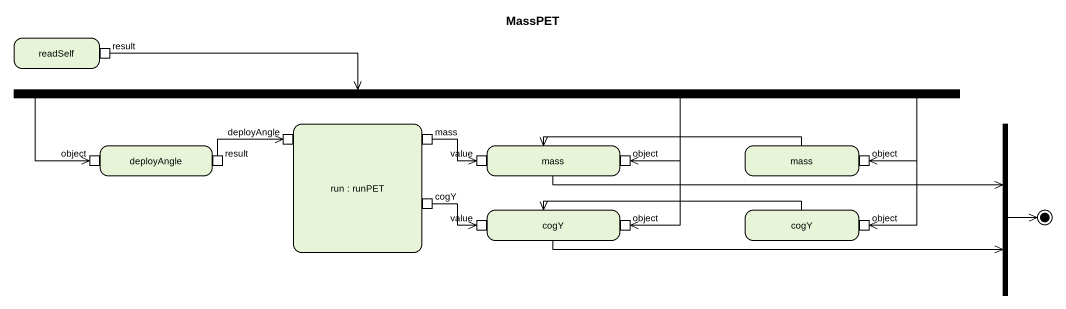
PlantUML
@startuml
title MassPET
hide empty description
state readSelf {
  state result <<outputPin>>
}
state fork1 <<fork>>
state "run : runPET" as run {
  state "deployAngle" as deployAngle_2 <<inputPin>>
  state mass <<outputPin>>
  state cogY <<outputPin>>
}
state fork2 <<join>>
state deployAngle {
  state "object" as object_ <<inputPin>>
  state "result" as result_2 <<outputPin>>
}
state "mass" as mass_2 {
  state value <<inputPin>>
  state "object" as object__2 <<inputPin>>
}
state "mass" as mass_3 {
  state "object" as object__3 <<inputPin>>
}
state "cogY" as cogY_2 {
  state "value" as value_2 <<inputPin>>
  state "object" as object__4 <<inputPin>>
}
state "cogY" as cogY_3 {
  state "object" as object__5 <<inputPin>>
}
result -right-> fork1
fork1 -left-> object_
fork1 -right-> object__2
fork1 -right-> object__3
fork1 --> object__4
fork1 -right-> object__5
result_2 -right-> deployAngle_2
mass -right-> value
mass_2 -right-> fork2
mass_3 -left-> mass_2
cogY -right-> value_2
cogY_2 -right-> fork2
cogY_3 -left-> cogY_2
fork2 -right-> [*]
@enduml
